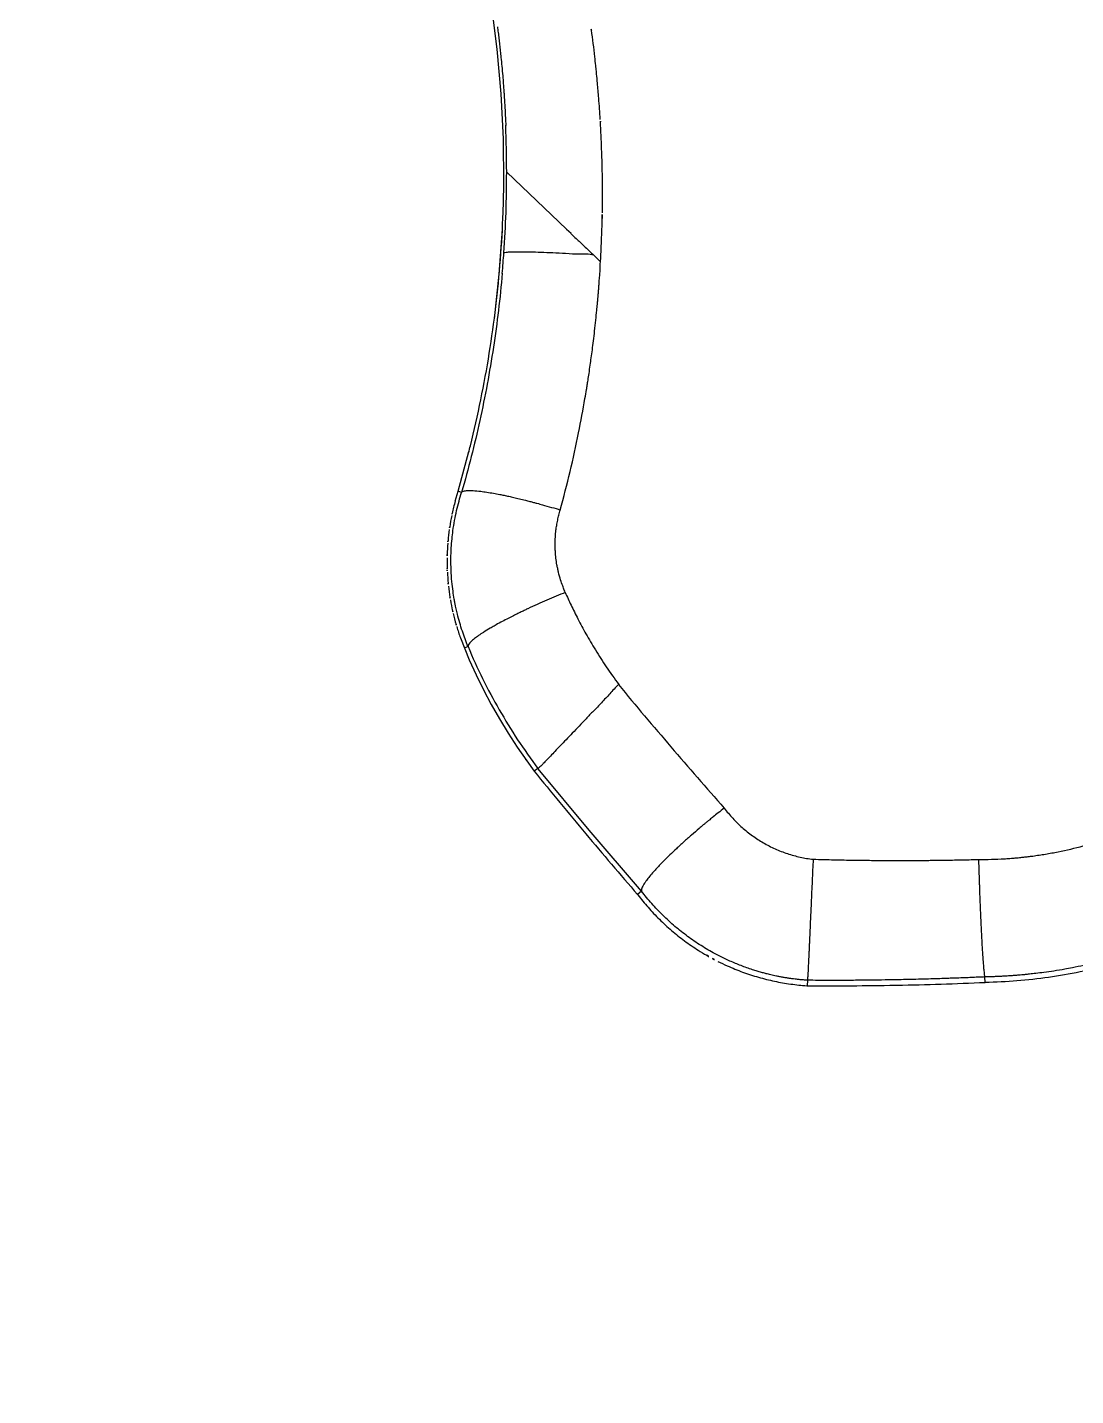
# Model space of a CAD drawing. Header units: millimetres. Extents: x 1145859089 to 1147511753, y -1047484727 to -1047247487.
# Drawn here: x 1146330410 to 1146330594.4, y -1047436434 to -1047436193.3 of the extents above; entities that cross this region are included whole.
import ezdxf
from ezdxf.xclip import XClip

# ---------------------------------------------------------------- set-up
doc = ezdxf.new("R2010")
doc.units = ezdxf.units.MM
doc.header["$LTSCALE"] = 100
doc.header["$MEASUREMENT"] = 0
doc.header["$XCLIPFRAME"] = 2
doc.linetypes.add('CENTERX2', pattern=[4, 2.5, -0.5, 0.5, -0.5])
doc.layers.get('0').update_dxf_attribs({"linetype": 'CONTINUOUS'})
for name, color, linetype in [('L-지중매입', 3, 'CENTERX2'), ('XREF', 135, 'CONTINUOUS'), ('단지배치도$0$W240910', 135, 'CONTINUOUS')]:
    doc.layers.add(name, color=color, linetype=linetype)

# ---------------------------------------------------------------- blocks, each defined once
blk = doc.blocks.new('단지배치도$0$zw$9902')
at = {"layer": '단지배치도$0$W240910', "linetype": 'ByBlock', "ltscale": 20}
for p, q in [((61819.05, -64827.8), (61818.04, -64819.93)), ((61819.74, -64835.7), (61819.05, -64827.8)), ((61820.13, -64843.62), (61819.74, -64835.7)), ((61820.2, -64851.55), (61820.13, -64843.62)), ((61820.72, -64849.48), (61820.71, -64849.47)), ((61820.72, -64849.48), (61831.25, -64859.52)), ((61819.4, -64867.39), (61819.96, -64859.48)), ((61832.03, -64860.26), (61831.26, -64859.53)), ((61835.96, -64864.01), (61837.23, -64865.22)), ((61837.22, -64865.25), (61837.23, -64865.22)), ((61818.54, -64875.27), (61819.4, -64867.39)), ((61812.17, -64905.61), (61814.08, -64898.61)), ((61811.66, -64907.33), (61812.17, -64905.61)), ((61812.78, -64905.8), (61812.17, -64905.61)), ((61812.78, -64905.8), (61812.79, -64905.8)), ((61824.36, -64926.31), (61824.35, -64926.31)), ((61812.57, -64931.4), (61814.13, -64935.25)), ((61813.92, -64932.93), (61813.26, -64933.2)), ((61814.13, -64935.25), (61815.35, -64937.91)), ((61815.35, -64937.91), (61816.64, -64940.53)), ((61816.64, -64940.53), (61818.01, -64943.12)), ((61840.43, -64939.6), (61840.4, -64939.63)), ((61818.01, -64943.12), (61819.46, -64945.66)), ((61819.46, -64945.66), (61820.97, -64948.16)), ((61820.97, -64948.16), (61822.56, -64950.61)), ((61822.56, -64950.61), (61824.23, -64953.02)), ((61824.23, -64953.02), (61825.57, -64954.86)), ((61826.2, -64954.37), (61825.57, -64954.86)), ((61826.2, -64954.37), (61826.21, -64954.37)), ((61826.21, -64954.37), (61826.22, -64954.38)), ((61826.22, -64954.38), (61826.23, -64954.39)), ((61826.23, -64954.39), (61826.24, -64954.4)), ((61826.24, -64954.4), (61826.26, -64954.42)), ((61826.26, -64954.42), (61826.28, -64954.44)), ((61826.27, -64954.45), (61826.28, -64954.44)), ((61835.23, -64965.23), (61826.27, -64954.45)), ((61844.45, -64975.97), (61835.23, -64965.23)), ((61844.45, -64975.97), (61843.74, -64976.54)), ((61844.45, -64975.97), (61844.45, -64975.96)), ((61873.61, -64991.64), (61873.57, -64992.6)), ((61904.89, -64992.02), (61904.86, -64991.05)), ((61889.09, -64992.51), (61889.24, -64992.51)), ((61889.24, -64992.51), (61889.39, -64992.51))]:
    blk.add_line(p, q, dxfattribs=at)
at = {"layer": '단지배치도$0$W240910'}
for centre, radius, start, end in [((56819.18, -60798.97), 5249.43, 201.4083, 356.71209), ((56819.18, -60798.97), 5399.43, 202.10162, 356.71209), ((57394.29, -57699.4), 11431.38, 251.62775, 321.418131)]:
    blk.add_arc(centre, radius, start, end, dxfattribs=at)
at = {"layer": '단지배치도$0$W240910', "linetype": 'ByBlock', "ltscale": 20}
for centre, radius, start, end in [((61801.22, -64842.56), 36.03, 3.0789, 3.7466), ((61616.02, -64849.52), 204.69, 0.0136, 2.3229), ((61620.1, -64849.72), 200.61, 356.0208, 0.0728), ((61617.68, -64849.55), 203.03, 354.9942, 356.0188), ((61850.42, -64917.93), 40.19, 164.7024, 167.9039), ((61850.51, -64917.96), 40.28, 168.4505, 171.3237), ((61850.81, -64918.02), 40.59, 167.8976, 168.4535), ((61850.13, -64917.9), 39.9, 171.9661, 174.8076), ((61850.18, -64917.91), 39.95, 171.3268, 171.9659), ((61850.3, -64917.92), 40.07, 175.4834, 178.3068), ((61850.24, -64917.92), 40.01, 174.8058, 175.4829), ((61850.32, -64917.92), 40.09, 179.102, 181.862), ((61850.34, -64917.92), 40.11, 178.3065, 179.1023), ((61850.25, -64917.92), 40.02, 181.8626, 182.2633), ((61850.21, -64917.93), 39.98, 182.2633, 182.7365), ((61850.29, -64917.92), 40.06, 182.7372, 185.5244), ((61850.33, -64917.92), 40.1, 185.5239, 186.2815), ((61850.31, -64917.92), 40.08, 186.2812, 189.079), ((61850.25, -64917.93), 40.02, 189.0796, 189.7745), ((61850.13, -64917.95), 39.9, 189.7728, 192.5986), ((61850.19, -64917.94), 39.96, 192.5989, 193.2491), ((61850.5, -64917.86), 40.28, 193.2521, 196.1176), ((61850.79, -64917.78), 40.58, 196.1148, 196.676), ((61850.58, -64917.85), 40.35, 196.6733, 199.6268), ((61905.48, -64894.69), 99.23, 202.668, 209.8275), ((61905.6, -64894.66), 99.34, 209.8074, 216.9458), ((61905.08, -64895.42), 99.28, 215.2465, 215.5317), ((61904.53, -64895.82), 98.59, 216.5862, 216.7866), ((62527.73, -64384.83), 904.42, 219.07087, 219.97272), ((62527.73, -64384.83), 904.42, 219.97276, 220.86315), ((61873.72, -64953.82), 37.62, 217.1601, 217.2981), ((61876.31, -64951.79), 40.9, 240.0775, 241.7076), ((61876.28, -64951.84), 40.85, 241.7079, 243.2226), ((61877.86, -64383.55), 609.06, 271.08419, 272.54388), ((61876.05, -64954.86), 37.82, 266.1207, 266.2451), ((61877.86, -64383.55), 609.06, 269.59655, 271.05596)]:
    blk.add_arc(centre, radius, start, end, dxfattribs=at)
for points, knots in [([(61819.09, -64823.88), (61819.13, -64824.22), (61819.22, -64824.91), (61819.34, -64825.97), (61819.47, -64827.05), (61819.59, -64828.16), (61819.72, -64829.42), (61819.86, -64830.88), (61820, -64832.44), (61820.11, -64833.8), (61820.19, -64834.84), (61820.24, -64835.57), (61820.28, -64836.15), (61820.31, -64836.7), (61820.35, -64837.29), (61820.38, -64837.9), (61820.46, -64839.21), (61820.51, -64840.32), (61820.55, -64841.23)], [0, 0, 0, 0, 1.037321, 2.099868, 3.187633, 4.3006, 5.438746, 6.993786, 8.715072, 10.120908, 11.0973, 11.829743, 12.31834, 12.85877, 13.470586, 14.082351, 14.694073, 17.418788, 17.418788, 17.418788, 17.418788]), ([(61836.69, -64833.78), (61836.64, -64833.25), (61836.57, -64832.56), (61836.47, -64831.54), (61836.37, -64830.53), (61836.11, -64828.12), (61835.86, -64826.05), (61835.64, -64824.5)], [0, 0, 0, 0, 1.577622, 2.073716, 3.079791, 4.638275, 9.333782, 9.333782, 9.333782, 9.333782]), ([(61837.17, -64840.2), (61837.09, -64838.94), (61836.95, -64836.8), (61836.76, -64834.66), (61836.69, -64833.78)], [0, 0, 0, 0, 3.778817, 6.443024, 6.443024, 6.443024, 6.443024]), ([(61837.53, -64849.29), (61837.5, -64847.99), (61837.43, -64845.1), (61837.28, -64842.21), (61837.2, -64840.62)], [0, 0, 0, 0, 3.899777, 8.674294, 8.674294, 8.674294, 8.674294]), ([(61837.55, -64856.62), (61837.55, -64855.49), (61837.59, -64853.05), (61837.56, -64850.6), (61837.53, -64849.29)], [0, 0, 0, 0, 3.379338, 7.331471, 7.331471, 7.331471, 7.331471]), ([(61814.02, -64898.83), (61814.13, -64898.42), (61814.91, -64895.32), (61816.22, -64889.51), (61817.71, -64881.34), (61818.86, -64873.11), (61819.68, -64864.84), (61820.07, -64857.65), (61820.2, -64853.22), (61820.2, -64851.55)], [0, 0, 0, 0, 1.268591, 9.572434, 17.876043, 26.179379, 34.482432, 42.785216, 47.783932, 47.783932, 47.783932, 47.783932]), ([(61837.52, -64857.64), (61837.53, -64857.41), (61837.54, -64857.07), (61837.54, -64856.73), (61837.53, -64856.62)], [0, 0, 0, 0, 0.674098, 1.017934, 1.017934, 1.017934, 1.017934]), ([(61837.23, -64865.22), (61837.23, -64865.06), (61837.27, -64864.5), (61837.33, -64863.23), (61837.43, -64860.86), (61837.49, -64858.89), (61837.52, -64857.64)], [0, 0, 0, 0, 0.462729, 1.684278, 3.813673, 7.586353, 7.586353, 7.586353, 7.586353]), ([(61832.02, -64860.26), (61832.46, -64860.76), (61833.36, -64861.5), (61834.43, -64862.56), (61835.27, -64863.35), (61835.74, -64863.8), (61835.96, -64864.01)], [0, 0, 0, 0, 1.999883, 3.490576, 4.503334, 5.445999, 5.445999, 5.445999, 5.445999]), ([(61820.22, -64863.64), (61820.47, -64863.53), (61821.08, -64863.5), (61822.07, -64863.46), (61823.33, -64863.46), (61824.91, -64863.48), (61826.78, -64863.54), (61828.87, -64863.62), (61830.33, -64863.69), (61831.08, -64863.73)], [0, 0, 0, 0, 0.826395, 1.745737, 3.011497, 4.60525, 6.488135, 8.602852, 10.877877, 10.877877, 10.877877, 10.877877]), ([(61831.08, -64863.73), (61831.9, -64863.77), (61833.51, -64863.95), (61835.19, -64863.78), (61835.96, -64864.01)], [0, 0, 0, 0, 2.444196, 4.888729, 4.888729, 4.888729, 4.888729]), ([(61837.05, -64867.97), (61837.12, -64867.52), (61837.16, -64866.61), (61837.13, -64865.69), (61837.22, -64865.25)], [0, 0, 0, 0, 1.361949, 2.732032, 2.732032, 2.732032, 2.732032]), ([(61819.94, -64867.26), (61819.75, -64869.44), (61819.3, -64873.79), (61818.41, -64880.28), (61817.32, -64886.74), (61816.02, -64893.15), (61814.52, -64899.51), (61813.38, -64903.71), (61812.78, -64905.8)], [0, 0, 0, 0, 6.553541, 13.107395, 19.657698, 26.199822, 32.731156, 39.253913, 39.253913, 39.253913, 39.253913]), ([(61835.42, -64883.4), (61835.47, -64882.99), (61835.6, -64882.1), (61835.79, -64880.68), (61835.99, -64879.1), (61836.2, -64877.36), (61836.39, -64875.55), (61836.55, -64873.99), (61836.66, -64872.79), (61836.74, -64871.96), (61836.79, -64871.36), (61836.84, -64870.81), (61836.88, -64870.34), (61836.93, -64869.7), (61837, -64868.94), (61837, -64868.31), (61837.05, -64867.97)], [0, 0, 0, 0, 1.265254, 2.693625, 4.284414, 6.036974, 7.976404, 9.718938, 10.766561, 11.591929, 12.194976, 12.575584, 13.246166, 13.62651, 14.499451, 15.521988, 15.521988, 15.521988, 15.521988]), ([(61830.15, -64908.91), (61830.73, -64906.66), (61831.92, -64902.16), (61833.34, -64895.6), (61834.24, -64890.77), (61834.71, -64887.96), (61834.89, -64886.89), (61835.04, -64885.95), (61835.21, -64884.78), (61835.35, -64883.9), (61835.42, -64883.4)], [0, 0, 0, 0, 6.970844, 13.960153, 20.130537, 21.704696, 22.517268, 23.38058, 24.5609, 26.059001, 26.059001, 26.059001, 26.059001]), ([(61812.79, -64905.8), (61812.86, -64905.69), (61813.21, -64905.53), (61813.89, -64905.46), (61814.91, -64905.48), (61816.05, -64905.59), (61817.25, -64905.76), (61818.37, -64905.95), (61819.38, -64906.14), (61820.27, -64906.32), (61821.1, -64906.5), (61822, -64906.69), (61822.97, -64906.95), (61823.67, -64907.06), (61824.01, -64907.19)], [0, 0, 0, 0, 0.386577, 1.061927, 2.075916, 3.430424, 4.511722, 5.705098, 6.82224, 7.590985, 8.436215, 9.358547, 10.356819, 11.46101, 11.46101, 11.46101, 11.46101]), ([(61810.94, -64919.48), (61810.91, -64918.79), (61810.89, -64917.49), (61810.95, -64915.65), (61811.08, -64914.03), (61811.27, -64912.42), (61811.53, -64910.76), (61811.89, -64909.02), (61812.31, -64907.37), (61812.62, -64906.31), (61812.79, -64905.8)], [0, 0, 0, 0, 2.059288, 3.899753, 5.5213, 6.923845, 8.779453, 10.55639, 12.254625, 13.874128, 13.874128, 13.874128, 13.874128]), ([(61824.01, -64907.19), (61824.26, -64907.28), (61824.75, -64907.36), (61825.42, -64907.55), (61826.01, -64907.71), (61826.53, -64907.85), (61827.38, -64908.09), (61828.56, -64908.49), (61829.68, -64908.65), (61830.15, -64908.91)], [0, 0, 0, 0, 0.785509, 1.485574, 2.097317, 2.619131, 3.08624, 4.748278, 6.376057, 6.376057, 6.376057, 6.376057]), ([(61831.02, -64923.4), (61830.96, -64923.26), (61830.8, -64922.89), (61830.52, -64922.16), (61830.16, -64921.12), (61829.88, -64920.09), (61829.68, -64919.2), (61829.44, -64917.98), (61829.29, -64916.69), (61829.24, -64915.36), (61829.24, -64914.62), (61829.26, -64913.99), (61829.29, -64913.46), (61829.33, -64912.97), (61829.38, -64912.51), (61829.44, -64912.04), (61829.51, -64911.6), (61829.59, -64911.14), (61829.72, -64910.53), (61829.89, -64909.79), (61830.07, -64909.2), (61830.15, -64908.91)], [0, 0, 0, 0, 0.447889, 1.227569, 2.33458, 3.761479, 4.417731, 5.072633, 7.479468, 8.321554, 9.059096, 9.691757, 10.219254, 10.641465, 11.188179, 11.598801, 12.056191, 12.53337, 12.98429, 13.920151, 14.827012, 14.827012, 14.827012, 14.827012]), ([(61813.92, -64932.93), (61813.55, -64932.04), (61812.85, -64930.16), (61812.21, -64927.93), (61811.86, -64926.45), (61811.72, -64925.81), (61811.61, -64925.24), (61811.45, -64924.37), (61811.25, -64923.11), (61811.05, -64921.4), (61810.97, -64920.15), (61810.94, -64919.48)], [0, 0, 0, 0, 2.881319, 6.031147, 6.947928, 7.421278, 8.001605, 8.688921, 10.100092, 11.819439, 13.847041, 13.847041, 13.847041, 13.847041]), ([(61831.02, -64923.4), (61830.49, -64923.62), (61829.4, -64924.06), (61827.76, -64924.77), (61826.1, -64925.5), (61824.96, -64926.03), (61824.38, -64926.3), (61824.35, -64926.31)], [0, 0, 0, 0, 1.726952, 3.518078, 5.346979, 7.18218, 7.278058, 7.278058, 7.278058, 7.278058]), ([(61831.02, -64923.4), (61831.34, -64924.15), (61832.07, -64925.71), (61833.27, -64928.15), (61834.69, -64930.79), (61836.34, -64933.61), (61838.26, -64936.59), (61839.68, -64938.58), (61840.43, -64939.6)], [0, 0, 0, 0, 2.446168, 5.164931, 8.160506, 11.432192, 14.973302, 18.773615, 18.773615, 18.773615, 18.773615]), ([(61824.36, -64926.31), (61824.27, -64926.35), (61823.96, -64926.5), (61823.41, -64926.76), (61822.67, -64927.12), (61821.85, -64927.52), (61820.93, -64927.99), (61819.92, -64928.52), (61819.09, -64928.97), (61818.49, -64929.31), (61818.14, -64929.51), (61817.52, -64929.87), (61816.71, -64930.36), (61815.8, -64930.97), (61815.03, -64931.53), (61814.38, -64932.09), (61813.9, -64932.62), (61813.92, -64932.93)], [0, 0, 0, 0, 0.29896, 1.02573, 1.841463, 2.737949, 3.777083, 4.935237, 6.178798, 6.595398, 7.000004, 7.392112, 8.766373, 9.817176, 10.692653, 11.584491, 12.514966, 12.514966, 12.514966, 12.514966]), ([(61840.4, -64939.63), (61839.81, -64940.08), (61838.93, -64941.27), (61837.37, -64942.73), (61836.49, -64943.85), (61835.96, -64944.29)], [0, 0, 0, 0, 2.215276, 4.379296, 6.430833, 6.430833, 6.430833, 6.430833]), ([(61840.4, -64939.63), (61843.42, -64943.32), (61849.59, -64950.59), (61855.86, -64957.77), (61859, -64961.35)], [0, 0, 0, 0, 14.302718, 28.595326, 28.595326, 28.595326, 28.595326]), ([(61835.96, -64944.29), (61835.49, -64944.68), (61834.72, -64945.64), (61833.46, -64946.9), (61832.29, -64948.14), (61831.18, -64949.29), (61830.17, -64950.36), (61829.25, -64951.32), (61828.44, -64952.16), (61827.77, -64952.89), (61827.16, -64953.47), (61826.8, -64954.01), (61826.24, -64954.23), (61826.28, -64954.44)], [0, 0, 0, 0, 1.848171, 3.647412, 5.365476, 6.960018, 8.441307, 9.782827, 10.941295, 11.94642, 12.773552, 13.395342, 14.032256, 14.032256, 14.032256, 14.032256]), ([(61903.73, -64970.39), (61905.23, -64970.37), (61906.9, -64970.35), (61908.73, -64970.23), (61909.26, -64970.19), (61909.85, -64970.15), (61910.56, -64970.09), (61911.29, -64970.01), (61911.96, -64969.94), (61912.46, -64969.88), (61912.87, -64969.83), (61913.33, -64969.77), (61914.02, -64969.67), (61915.32, -64969.48), (61917.92, -64969.02), (61920.38, -64968.46), (61922.31, -64967.94), (61922.98, -64967.75), (61923.56, -64967.58), (61924.05, -64967.43), (61924.54, -64967.28), (61924.98, -64967.14), (61925.48, -64966.98), (61925.99, -64966.81), (61926.57, -64966.61), (61927.14, -64966.41), (61927.71, -64966.2), (61928.28, -64965.99), (61929.04, -64965.7), (61929.97, -64965.32), (61931.09, -64964.85), (61932.19, -64964.37), (61933.32, -64963.84), (61934.4, -64963.32), (61935.56, -64962.71), (61936.41, -64962.31), (61938.5, -64960.98), (61938.04, -64961.34)], [0, 0, 0, 0, 4.518138, 4.98761, 5.519291, 6.113066, 6.768875, 7.649409, 8.317802, 8.774307, 9.159361, 9.580814, 10.143028, 11.268688, 13.525753, 18.051297, 18.832091, 19.524161, 20.127712, 20.643007, 21.07032, 21.66195, 22.040052, 22.651282, 23.261655, 23.871211, 24.480004, 25.088098, 25.695569, 26.903457, 28.109964, 29.315847, 30.522095, 31.839608, 33.002428, 34.150196, 35.90749, 35.90749, 35.90749, 35.90749]), ([(61859, -64961.35), (61858.64, -64961.63), (61857.98, -64962.14), (61857.13, -64962.82), (61856.52, -64963.32), (61856.19, -64963.59), (61856.06, -64963.69), (61856.06, -64963.69)], [0, 0, 0, 0, 1.382044, 2.485792, 3.279492, 3.745298, 3.762624, 3.762624, 3.762624, 3.762624]), ([(61859, -64961.35), (61859.45, -64961.97), (61860.45, -64963.15), (61862.1, -64964.78), (61863.91, -64966.23), (61865.86, -64967.49), (61867.92, -64968.55), (61870.09, -64969.39), (61872.33, -64970.02), (61873.86, -64970.25), (61874.63, -64970.35)], [0, 0, 0, 0, 2.306734, 4.623026, 6.939053, 9.252315, 11.569258, 13.893668, 16.218986, 18.529866, 18.529866, 18.529866, 18.529866]), ([(61856.06, -64963.69), (61855.93, -64963.8), (61855.68, -64964), (61855.19, -64964.42), (61854.37, -64965.11), (61853.44, -64965.9), (61852.54, -64966.7), (61851.85, -64967.31), (61851.2, -64967.9), (61850.38, -64968.66), (61849.44, -64969.55), (61848.5, -64970.48), (61847.73, -64971.27), (61847.12, -64971.92), (61846.49, -64972.61), (61845.88, -64973.32), (61845.35, -64973.99), (61844.99, -64974.52), (61844.74, -64974.91), (61844.51, -64975.36), (61844.36, -64975.75), (61844.45, -64975.96)], [0, 0, 0, 0, 0.485454, 0.978597, 1.932862, 3.695839, 4.638255, 5.554442, 6.440643, 7.293633, 8.889762, 10.32771, 11.285376, 12.176629, 12.996825, 14.086436, 15.00145, 15.546387, 16.008957, 16.389534, 17.08293, 17.08293, 17.08293, 17.08293]), ([(61874.63, -64970.35), (61874.6, -64970.97), (61874.54, -64972.23), (61874.45, -64974.15), (61874.36, -64976.08), (61874.29, -64977.77), (61874.23, -64979.19), (61874.17, -64980.37), (61874.11, -64981.73), (61874.05, -64983.25), (61873.99, -64984.6), (61873.94, -64985.61), (61873.91, -64986.28), (61873.88, -64986.94), (61873.84, -64987.75), (61873.79, -64988.69), (61873.75, -64989.61), (61873.71, -64990.29), (61873.69, -64990.76), (61873.64, -64991.2), (61873.65, -64991.49), (61873.61, -64991.64)], [0, 0, 0, 0, 1.869455, 3.797382, 5.747121, 7.6791, 8.856054, 10.036909, 11.211556, 12.938311, 14.589164, 15.281506, 15.957978, 16.613938, 17.244651, 18.411305, 19.420803, 20.011778, 20.453254, 20.84609, 21.319991, 21.319991, 21.319991, 21.319991]), ([(61874.63, -64970.35), (61875.87, -64970.36), (61878.25, -64970.45), (61881.69, -64970.5), (61884.82, -64970.54), (61887.14, -64970.56), (61888.95, -64970.56), (61890.45, -64970.56), (61892.14, -64970.56), (61893.69, -64970.55), (61894.88, -64970.54), (61895.74, -64970.53), (61896.48, -64970.52), (61897.37, -64970.51), (61898.52, -64970.49), (61899.82, -64970.47), (61901.12, -64970.45), (61902.43, -64970.42), (61903.29, -64970.39), (61903.73, -64970.39)], [0, 0, 0, 0, 3.727966, 7.160478, 10.29711, 13.137388, 14.121714, 15.731792, 17.632242, 19.180911, 20.377958, 21.223552, 21.745349, 22.595576, 23.897695, 25.199644, 26.501416, 27.803016, 29.104454, 29.104454, 29.104454, 29.104454]), ([(61903.73, -64970.39), (61903.73, -64970.65), (61903.75, -64971.27), (61903.78, -64972.14), (61903.8, -64972.93), (61903.82, -64973.48), (61903.83, -64973.96), (61903.85, -64974.48), (61903.88, -64975.17), (61903.92, -64976.34), (61903.97, -64977.9), (61904.05, -64979.73), (61904.13, -64981.47), (61904.2, -64983.07), (61904.27, -64984.41), (61904.33, -64985.51), (61904.39, -64986.4), (61904.45, -64987.33), (61904.51, -64988.26), (61904.59, -64989.16), (61904.65, -64989.9), (61904.76, -64990.49), (61904.74, -64990.91), (61904.86, -64991.05)], [0, 0, 0, 0, 0.77239, 1.882234, 2.593554, 3.1513, 3.549162, 4.013506, 4.708113, 5.641626, 7.517969, 9.389761, 11.140689, 12.746223, 14.190557, 15.15895, 16.055317, 16.875233, 17.955021, 18.849888, 19.589823, 20.156184, 20.706385, 20.706385, 20.706385, 20.706385]), ([(61843.8, -64976.62), (61844.37, -64977.36), (61845.58, -64978.84), (61847.56, -64980.94), (61849.7, -64982.91), (61851.98, -64984.72), (61854.07, -64986.15), (61855.4, -64986.95), (61855.9, -64987.24)], [0, 0, 0, 0, 2.818129, 5.72738, 8.637394, 11.548194, 14.459629, 16.208132, 16.208132, 16.208132, 16.208132]), ([(61857.37, -64986.97), (61856.53, -64986.52), (61854.89, -64985.56), (61852.53, -64983.95), (61850.3, -64982.18), (61848.19, -64980.25), (61846.23, -64978.18), (61845.02, -64976.71), (61844.45, -64975.96)], [0, 0, 0, 0, 2.853469, 5.703771, 8.555362, 11.40842, 14.258114, 17.099784, 17.099784, 17.099784, 17.099784]), ([(61873.61, -64991.64), (61873.44, -64991.63), (61873.02, -64991.6), (61872.38, -64991.54), (61871.75, -64991.47), (61871.16, -64991.4), (61870.58, -64991.32), (61869.98, -64991.23), (61869.37, -64991.13), (61868.76, -64991.01), (61868.19, -64990.9), (61867.66, -64990.79), (61867.19, -64990.68), (61866.76, -64990.58), (61866.29, -64990.45), (61865.82, -64990.33), (61865.35, -64990.2), (61864.84, -64990.05), (61864.12, -64989.83), (61862.86, -64989.41), (61861.2, -64988.79), (61859.26, -64987.93), (61857.99, -64987.3), (61857.37, -64986.97)], [0, 0, 0, 0, 0.521798, 1.262919, 1.904362, 2.432366, 3.042987, 3.654111, 4.265656, 4.907204, 5.496883, 6.034562, 6.520155, 6.95361, 7.334902, 8.002069, 8.405257, 8.794376, 9.594705, 10.660753, 12.788191, 14.908924, 17.023309, 17.023309, 17.023309, 17.023309]), ([(61932.08, -64986.3), (61930.79, -64986.74), (61928.19, -64987.56), (61924.24, -64988.6), (61921.13, -64989.28), (61918.71, -64989.73), (61917.04, -64990.01), (61915.34, -64990.25), (61913.9, -64990.43), (61912.92, -64990.54), (61912.2, -64990.61), (61911.66, -64990.67), (61911.02, -64990.73), (61910.36, -64990.78), (61909.6, -64990.84), (61908.85, -64990.89), (61908.1, -64990.93), (61907.31, -64990.97), (61906.45, -64991.01), (61905.61, -64991.03), (61905.08, -64991.05), (61904.86, -64991.05)], [0, 0, 0, 0, 4.079477, 8.173509, 12.258182, 13.624922, 15.556668, 17.341206, 18.787337, 19.89692, 20.299669, 20.957982, 21.543963, 22.208089, 22.963843, 23.808245, 24.467429, 25.2359, 26.153896, 27.076101, 27.737024, 27.737024, 27.737024, 27.737024]), ([(61857.88, -64988.31), (61858.42, -64988.58), (61859.85, -64989.26), (61862.21, -64990.23), (61864.98, -64991.13), (61867.81, -64991.84), (61870.65, -64992.33), (61872.55, -64992.53), (61873.49, -64992.6)], [0, 0, 0, 0, 1.831835, 4.742714, 7.652956, 10.56241, 13.471104, 16.297154, 16.297154, 16.297154, 16.297154]), ([(61930.83, -64987.76), (61929.58, -64988.16), (61926.52, -64989.06), (61921.6, -64990.23), (61916.07, -64991.19), (61910.5, -64991.8), (61906.76, -64991.99), (61904.89, -64992.02)], [0, 0, 0, 0, 3.957199, 9.561944, 15.166688, 20.771431, 26.376179, 26.376179, 26.376179, 26.376179]), ([(61889.22, -64991.55), (61887.53, -64991.58), (61884.92, -64991.62), (61881.81, -64991.65), (61879.6, -64991.66), (61877, -64991.66), (61874.91, -64991.65), (61873.61, -64991.64)], [0, 0, 0, 0, 5.08195, 7.807414, 9.342913, 11.70911, 15.609667, 15.609667, 15.609667, 15.609667]), ([(61904.86, -64991.05), (61904.64, -64991.06), (61904.11, -64991.08), (61903.23, -64991.12), (61902.14, -64991.17), (61900.9, -64991.22), (61899.66, -64991.26), (61898.56, -64991.3), (61897.45, -64991.34), (61896.11, -64991.38), (61894.47, -64991.43), (61892.71, -64991.48), (61890.96, -64991.52), (61889.8, -64991.54), (61889.22, -64991.55)], [0, 0, 0, 0, 0.686602, 1.572468, 2.657669, 3.944452, 5.293878, 6.393904, 7.244414, 8.637183, 10.390715, 12.183478, 13.905966, 15.654396, 15.654396, 15.654396, 15.654396])]:
    blk.add_open_spline(points, degree=3, knots=knots, dxfattribs=at)
blk.add_open_spline([(61835.64, -64824.5), (61835.62, -64824.35), (61835.43, -64824.07), (61835.58, -64824.05)], degree=3, dxfattribs=at)
blk = doc.blocks.new('단지배치도')
blk.add_blockref('단지배치도$0$zw$9902', (141034.19, 142437.16))

msp = doc.modelspace()

# ---------------------------------------------------------------- linework, layer by layer
at = {"layer": 'L-지중매입', "ltscale": 2}
msp.add_arc((1146292364.149594, -1047402174.186541, 0), 45716.750817, 303.4822833292, 333.0437788935, dxfattribs=at)

# ---------------------------------------------------------------- block references
at = {"layer": 'XREF'}
ref = msp.add_blockref('단지배치도', (1146127639.433663, -1047513806.462535), dxfattribs=at)
XClip(ref).set_block_clipping_path([(72982.4064819524, 34919.7593965298), (360382.4067475507, 255319.7593436697)])

doc.saveas('drawing.dxf')
